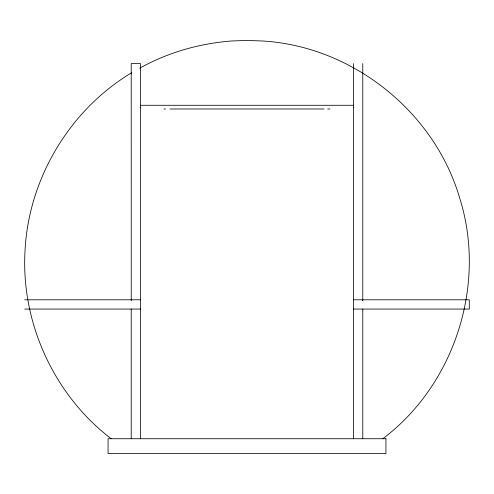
<?xml version="1.0" encoding="UTF-8"?>
<svg xmlns="http://www.w3.org/2000/svg" width="494" height="494" viewBox="0 0 494 494"><rect width="100%" height="100%" fill="white"/><g stroke="black" fill="none" stroke-linecap="round" stroke-linejoin="round"><path stroke-width="0.74" d="M131.243 300.747L131.219 63.603L140.481 63.603L140.481 438.734M382.813 438.734C454.937 384.363 486.942 284.001 459.63 197.903C434.362 111.607 352.45 46.343 262.685 41.002L247 40.446L231.316 41.002C199.36 43.534 167.769 52.45 139.783 68.191M353.939 107.204L353.519 107.507M131.781 72.729L129.78 73.865C68.475 111.496 28.072 180.211 24.953 252.076C21.205 323.465 54.365 395.336 111.187 438.734M140.481 105.284L353.519 105.284M164.045 108.989L165.527 108.989M169.973 108.989L324.027 108.989M327.732 108.989L329.955 108.989M24.7 299.796L131.219 299.796M131.589 299.796L140.481 299.796M353.519 299.796L362.411 299.796L362.781 300.815L362.781 63.603M362.781 299.796L469.3 299.796L469.3 309.059L353.519 309.059M24.7 309.059L140.481 309.059M140.481 107.507L140.105 107.235M362.781 309.059L362.781 438.734M353.519 63.603L353.519 438.734M131.219 309.059L131.219 438.734M385.938 438.734L108.063 438.734L108.063 453.554L385.938 453.554L385.938 438.734"/></g></svg>
